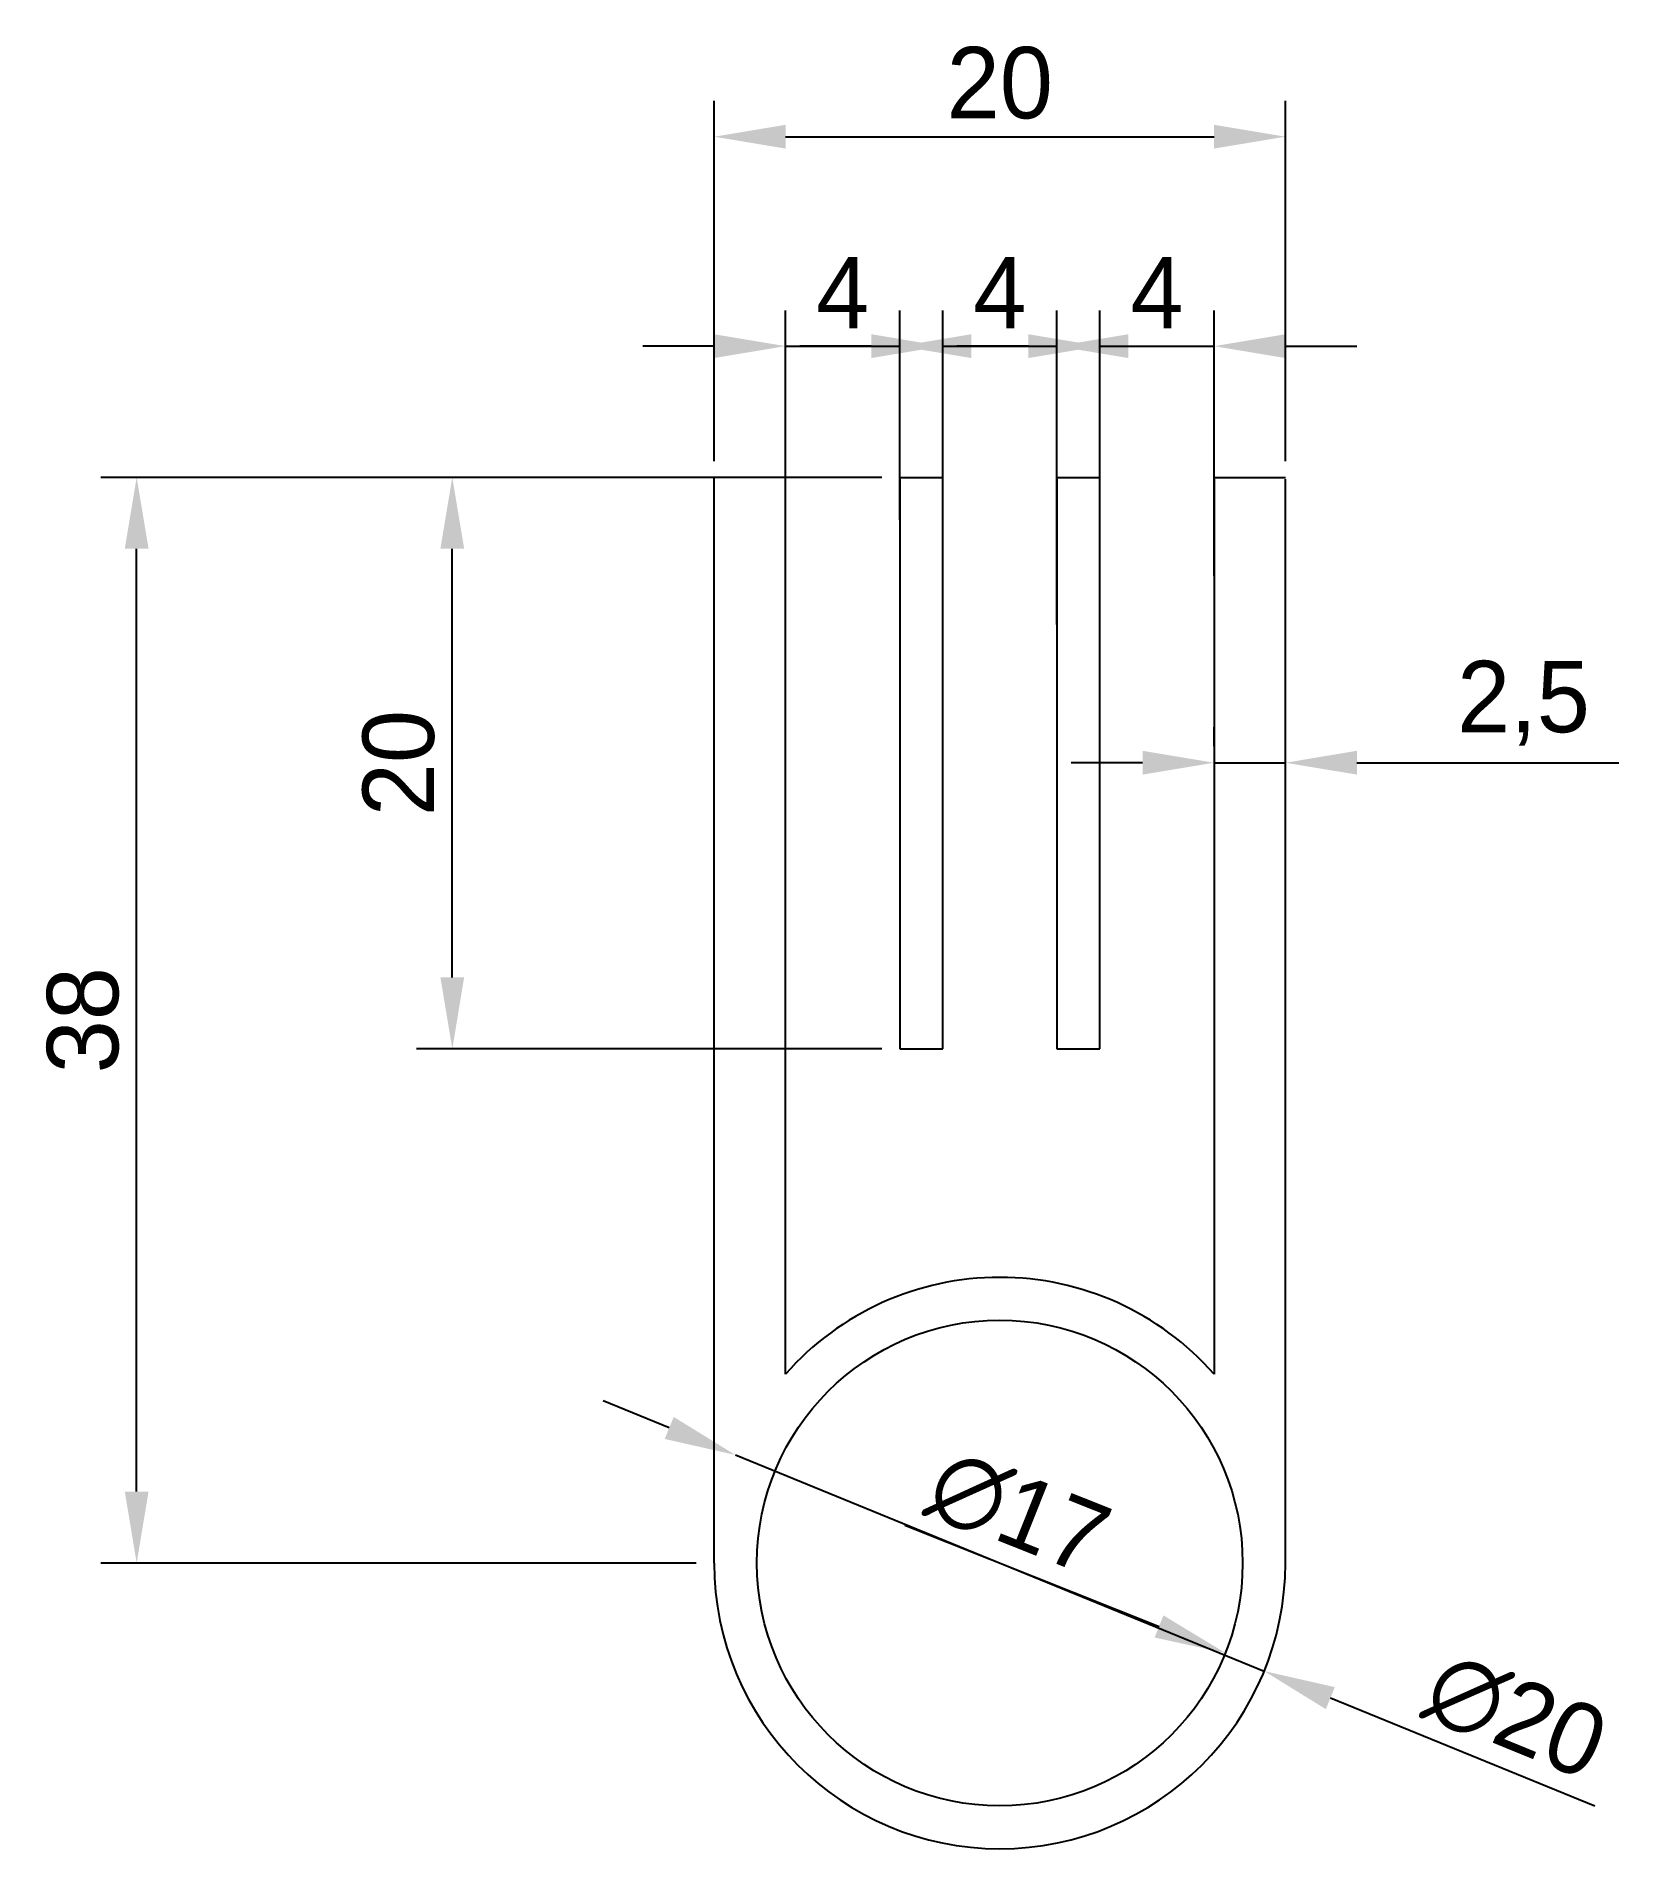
# Model space of a CAD drawing. Header units: millimetres. Extents: x 104.5 to 160.3, y 251 to 314.5.
import ezdxf

# ---------------------------------------------------------------- set-up
doc = ezdxf.new("R2010")
doc.units = ezdxf.units.MM
doc.dimstyles.new('ISO-25', dxfattribs={"dimtxt": 2.5, "dimasz": 2.5, "dimexe": 1.25, "dimexo": 0.625, "dimtad": 1, "dimdec": 1, "dimtxsty": 'Standard', "dimcen": 2.5, "dimadec": 0, "dimazin": 0, "dimtfac": 1, "dimtdec": 1, "dimtmove": 0, "dimatfit": 3, "dimfxl": 1, "dimarcsym": 0})

# ---------------------------------------------------------------- blocks, each defined once
blk = doc.blocks.new('*D15')
at = {"color": 0, "lineweight": -2}
for p, q in [((141.768, 295.576), (141.768, 304.863)), ((145.768, 295.576), (145.768, 304.863)), ((139.268, 303.613), (136.768, 303.613)), ((141.768, 303.613), (145.768, 303.613)), ((148.268, 303.613), (150.768, 303.613))]:
    blk.add_line(p, q, dxfattribs=at)
at = {"color": 0}
for points in [[(139.268, 304.03), (139.268, 303.196), (141.768, 303.613)], [(148.268, 304.03), (148.268, 303.196), (145.768, 303.613)]]:
    blk.add_solid(points, dxfattribs=at)
at = {"layer": 'Defpoints', "color": 0}
for p in [(145.768, 303.613), (141.768, 294.951), (145.768, 294.951)]:
    blk.add_point(p, dxfattribs=at)
at = {"color": 0, "insert": (143.768, 305.488), "char_height": 2.5, "attachment_point": 5}
blk.add_mtext('4', dxfattribs=at)
blk = doc.blocks.new('*D16')
at = {"color": 0, "lineweight": -2}
for p, q in [((136.268, 293.875), (136.268, 304.863)), ((140.268, 293.875), (140.268, 304.863)), ((133.768, 303.613), (131.268, 303.613)), ((136.268, 303.613), (140.268, 303.613)), ((142.768, 303.613), (145.268, 303.613))]:
    blk.add_line(p, q, dxfattribs=at)
at = {"color": 0}
for points in [[(133.768, 304.03), (133.768, 303.196), (136.268, 303.613)], [(142.768, 304.03), (142.768, 303.196), (140.268, 303.613)]]:
    blk.add_solid(points, dxfattribs=at)
at = {"layer": 'Defpoints', "color": 0}
for p in [(140.268, 303.613), (136.268, 293.25), (140.268, 293.25)]:
    blk.add_point(p, dxfattribs=at)
at = {"color": 0, "insert": (138.268, 305.488), "char_height": 2.5, "attachment_point": 5}
blk.add_mtext('4', dxfattribs=at)
blk = doc.blocks.new('*D18')
at = {"color": 0, "lineweight": -2}
for p, q in [((130.768, 297.528), (130.768, 304.863)), ((134.768, 297.528), (134.768, 304.863)), ((128.268, 303.613), (125.768, 303.613)), ((130.768, 303.613), (134.768, 303.613)), ((137.268, 303.613), (139.768, 303.613))]:
    blk.add_line(p, q, dxfattribs=at)
at = {"color": 0}
for points in [[(128.268, 304.03), (128.268, 303.196), (130.768, 303.613)], [(137.268, 304.03), (137.268, 303.196), (134.768, 303.613)]]:
    blk.add_solid(points, dxfattribs=at)
at = {"layer": 'Defpoints', "color": 0}
for p in [(134.768, 303.613), (130.768, 296.903), (134.768, 296.903)]:
    blk.add_point(p, dxfattribs=at)
at = {"color": 0, "insert": (132.768, 305.488), "char_height": 2.5, "attachment_point": 5}
blk.add_mtext('4', dxfattribs=at)
blk = doc.blocks.new('*D19')
at = {"color": 0, "lineweight": -2}
blk.add_line((134.939, 262.346), (143.842, 258.799), dxfattribs=at)
at = {"color": 0}
blk.add_solid([(143.996, 259.187), (143.688, 258.412), (146.164, 257.874)], dxfattribs=at)
at = {"layer": 'Defpoints', "color": 0}
for p in [(130.371, 264.165), (146.164, 257.874)]:
    blk.add_point(p, dxfattribs=at)
at = {"color": 0, "insert": (138.923, 262.777), "char_height": 2.5, "attachment_point": 5, "rotation": 338.28188}
blk.add_mtext('∅17', dxfattribs=at)
blk = doc.blocks.new('*D20')
at = {"color": 0, "lineweight": -2}
for p, q in [((126.697, 265.748), (124.382, 266.694)), ((129.011, 264.803), (147.525, 257.237)), ((159.096, 252.508), (149.839, 256.291))]:
    blk.add_line(p, q, dxfattribs=at)
at = {"color": 0}
for points in [[(126.854, 266.134), (126.539, 265.363), (129.011, 264.803)], [(149.996, 256.677), (149.681, 255.905), (147.525, 257.237)]]:
    blk.add_solid(points, dxfattribs=at)
at = {"layer": 'Defpoints', "color": 0}
for p in [(129.011, 264.803), (147.525, 257.237)]:
    blk.add_point(p, dxfattribs=at)
at = {"color": 0, "insert": (156.334, 255.663), "char_height": 2.5, "attachment_point": 5, "rotation": 337.77268}
blk.add_mtext('∅20', dxfattribs=at)
blk = doc.blocks.new('*D21')
at = {"color": 0, "lineweight": -2}
for p, q in [((128.268, 299.587), (128.268, 312.194)), ((148.268, 299.587), (148.268, 312.194)), ((130.768, 310.944), (145.768, 310.944))]:
    blk.add_line(p, q, dxfattribs=at)
at = {"color": 0}
for points in [[(130.768, 311.361), (130.768, 310.528), (128.268, 310.944)], [(145.768, 311.361), (145.768, 310.528), (148.268, 310.944)]]:
    blk.add_solid(points, dxfattribs=at)
at = {"layer": 'Defpoints', "color": 0}
for p in [(148.268, 310.944), (128.268, 298.962), (148.268, 298.962)]:
    blk.add_point(p, dxfattribs=at)
at = {"color": 0, "insert": (138.268, 312.819), "char_height": 2.5, "attachment_point": 5}
blk.add_mtext('20', dxfattribs=at)
blk = doc.blocks.new('*D23')
at = {"color": 0, "lineweight": -2}
for p, q in [((145.768, 289.616), (145.768, 290.282)), ((148.268, 289.616), (148.268, 290.282)), ((143.268, 289.032), (140.768, 289.032)), ((145.768, 289.032), (148.268, 289.032)), ((150.768, 289.032), (159.934, 289.032))]:
    blk.add_line(p, q, dxfattribs=at)
at = {"color": 0}
for points in [[(143.268, 289.449), (143.268, 288.616), (145.768, 289.032)], [(150.768, 289.449), (150.768, 288.616), (148.268, 289.032)]]:
    blk.add_solid(points, dxfattribs=at)
at = {"layer": 'Defpoints', "color": 0}
for p in [(145.768, 288.991), (148.268, 289.032), (148.268, 288.991)]:
    blk.add_point(p, dxfattribs=at)
at = {"color": 0, "insert": (156.601, 291.116), "char_height": 2.5, "attachment_point": 5}
blk.add_mtext('2,5', dxfattribs=at)
blk = doc.blocks.new('*D27')
at = {"color": 0, "lineweight": -2}
for p, q in [((127.643, 299.02), (106.803, 299.02)), ((108.053, 263.52), (108.053, 296.52)), ((127.643, 261.02), (106.803, 261.02))]:
    blk.add_line(p, q, dxfattribs=at)
at = {"color": 0}
for points in [[(107.637, 296.52), (108.47, 296.52), (108.053, 299.02)], [(107.637, 263.52), (108.47, 263.52), (108.053, 261.02)]]:
    blk.add_solid(points, dxfattribs=at)
at = {"layer": 'Defpoints', "color": 0}
for p in [(108.053, 299.02), (128.268, 299.02), (128.268, 261.02)]:
    blk.add_point(p, dxfattribs=at)
at = {"color": 0, "insert": (106.178, 280.02), "char_height": 2.5, "attachment_point": 5, "rotation": 90}
blk.add_mtext('38', dxfattribs=at)
blk = doc.blocks.new('*D28')
at = {"color": 0, "lineweight": -2}
for p, q in [((134.143, 299.02), (117.852, 299.02)), ((119.102, 281.52), (119.102, 296.52)), ((134.143, 279.02), (117.852, 279.02))]:
    blk.add_line(p, q, dxfattribs=at)
at = {"color": 0}
for points in [[(118.685, 296.52), (119.518, 296.52), (119.102, 299.02)], [(118.685, 281.52), (119.518, 281.52), (119.102, 279.02)]]:
    blk.add_solid(points, dxfattribs=at)
at = {"layer": 'Defpoints', "color": 0}
for p in [(119.102, 299.02), (134.768, 299.02), (134.768, 279.02)]:
    blk.add_point(p, dxfattribs=at)
at = {"color": 0, "insert": (117.227, 289.02), "char_height": 2.5, "attachment_point": 5, "rotation": 90}
blk.add_mtext('20', dxfattribs=at)

msp = doc.modelspace()

# ---------------------------------------------------------------- linework, layer by layer
for p, q in [((128.268, 261.02), (128.268, 299.02)), ((130.768, 299.02), (128.268, 299.02)), ((130.768, 267.634), (130.768, 299.02)), ((134.768, 299.02), (136.268, 299.02)), ((134.768, 298.962), (134.768, 279.02)), ((136.268, 279.02), (136.268, 298.962)), ((140.268, 299.02), (141.768, 299.02)), ((140.268, 298.962), (140.268, 279.02)), ((141.768, 279.02), (141.768, 298.962)), ((145.768, 299.02), (148.268, 299.02)), ((145.768, 298.962), (145.768, 267.634)), ((148.268, 261.02), (148.268, 298.962)), ((134.768, 279.02), (136.268, 279.02)), ((140.268, 279.02), (141.768, 279.02))]:
    msp.add_line(p, q)
msp.add_circle((138.268, 261.02), 8.5)
for start, end in [(41.40962, 138.59038), (180, 0)]:
    msp.add_arc((138.268, 261.02), 10, start, end)

# ---------------------------------------------------------------- dimensions: what is measured, and where the dimension line sits
for p1, p2, distance, picture, middle in [((128.268, 298.962), (148.268, 298.962), 11.982, '*D21', (138.268, 312.819)), ((130.768, 296.903), (134.768, 296.903), 6.71, '*D18', (132.768, 305.488)), ((136.268, 293.25), (140.268, 293.25), 10.363, '*D16', (138.268, 305.488)), ((141.768, 294.951), (145.768, 294.951), 8.662, '*D15', (143.768, 305.488)), ((145.768, 288.991), (148.268, 288.991), 0.041, '*D23', (156.601, 291.116))]:
    dim = msp.add_aligned_dim(p1=p1, p2=p2, distance=distance, dimstyle='ISO-25')
    dim.commit()
    dim.dimension.update_dxf_attribs({"geometry": picture, "text_midpoint": middle})
for base, p1, p2, picture, middle in [((108.053, 299.02), (128.268, 261.02), (128.268, 299.02), '*D27', (106.178, 280.02)), ((119.102, 299.02), (134.768, 279.02), (134.768, 299.02), '*D28', (117.227, 289.02))]:
    dim = msp.add_linear_dim(base=base, p1=p1, p2=p2, angle=90, dimstyle='ISO-25')
    dim.commit()
    dim.dimension.update_dxf_attribs({"geometry": picture, "text_midpoint": middle})
dim = msp.add_diameter_dim_2p(p1=(129.011, 264.803), p2=(147.525, 257.237), dimstyle='ISO-25')
dim.commit()
dim.dimension.update_dxf_attribs({"geometry": '*D20', "text_midpoint": (156.334, 255.663)})
dim = msp.add_diameter_dim_2p(p1=(130.371, 264.165), p2=(146.164, 257.874), dimstyle='ISO-25')
dim.commit()
dim.dimension.update_dxf_attribs({"geometry": '*D19', "text_midpoint": (138.229, 261.035), "dimtype": 163})

doc.saveas('drawing.dxf')
